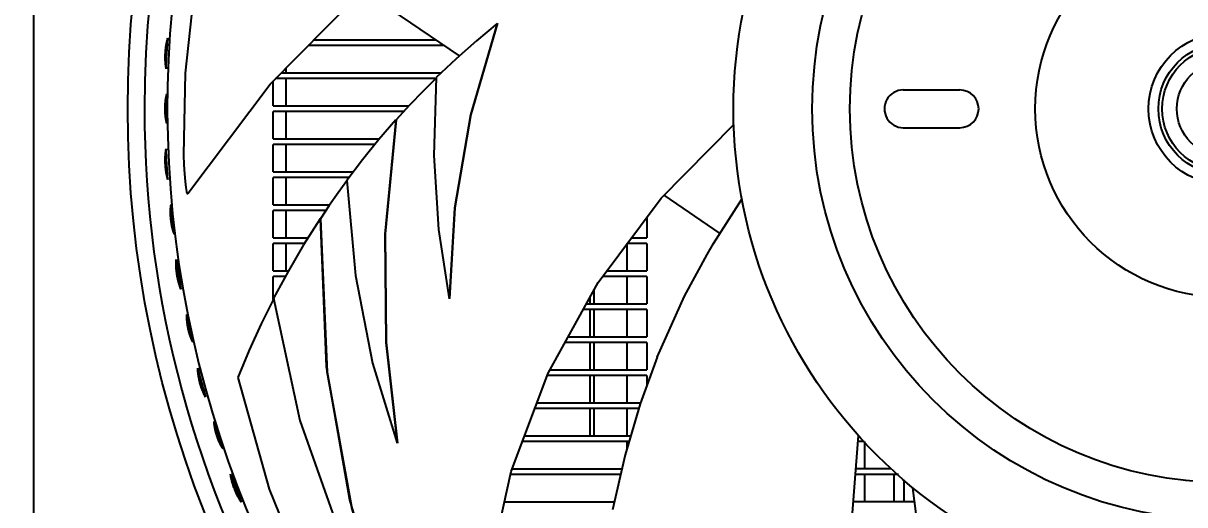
# Model space of a CAD drawing. Header units: millimetres. Extents: x 0 to 841, y 0 to 594.
# Drawn here: x 151.1 to 212.7, y 155.8 to 181.4 of the extents above; entities that cross this region are included whole.
import ezdxf

# ---------------------------------------------------------------- set-up
doc = ezdxf.new("R2010")
doc.units = ezdxf.units.MM
doc.header["$LTSCALE"] = 46.255
doc.layers.get('0').update_dxf_attribs({"linetype": 'CONTINUOUS'})
doc.layers.add('ASSEM_MEM', color=7, linetype='CONTINUOUS')
doc.styles.get("Standard").update_dxf_attribs({"font": 'txt', "width": 0.8})
doc.dimstyles.new('DIMSTYLE_1', dxfattribs={"dimtxt": 3, "dimasz": 2.1, "dimexe": 2, "dimexo": 1, "dimgap": 0.75, "dimtad": 1, "dimzin": 0, "dimdsep": 46, "dimtxsty": 'STANDARD', "dimblk": '_FILLED', "dimblk1": '_FILLED', "dimblk2": '_FILLED', "dimcen": 0.09, "dimazin": 0, "dimtp": 0.01, "dimtm": 0.01, "dimtfac": 1, "dimtofl": 0, "dimtmove": 0, "dimatfit": 3, "dimldrblk": '_FILLED', "dimfxl": 1, "dimtolj": 1, "dimtzin": 0, "dimarcsym": 0})

# ---------------------------------------------------------------- blocks, each defined once
blk = doc.blocks.new('_FILLED')
at = {"color": 0, "linetype": 'BYBLOCK'}
blk.add_solid([(0, 0), (-1, 0.167), (-1, -0.167)], dxfattribs=at)
blk = doc.blocks.new('*D13')
at = {"color": 7, "linetype": 'CONTINUOUS'}
for p, q in [((129.102, 252.79), (102.315, 252.79)), ((104.315, 252.79), (104.315, 183.26)), ((104.315, 113.73), (104.315, 183.26)), ((160.592, 113.73), (102.315, 113.73))]:
    blk.add_line(p, q, dxfattribs=at)
at = {"color": 7, "linetype": 'CONTINUOUS', "xscale": 2.1, "yscale": 2.1, "zscale": 2.1}
for p, rotation in [((104.315, 252.79), 90), ((104.315, 113.73), 270)]:
    blk.add_blockref('_FILLED', p, dxfattribs=dict(at, rotation=rotation))
at = {"color": 7, "linetype": 'CONTINUOUS', "insert": (100.565, 176.22), "char_height": 3, "width": 14.4, "attachment_point": 2, "rotation": 90, "line_spacing_factor": 0.9}
blk.add_mtext('139.06', dxfattribs=at)

msp = doc.modelspace()

# ---------------------------------------------------------------- linework, layer by layer
at = {"color": 7, "linetype": 'CONTINUOUS'}
for p, q in [((166.49, 180.49), (172.979, 180.49)), ((173.419, 180.19), (166.195, 180.19)), ((164.769, 178.74), (173.247, 178.74)), ((165.022, 178.996), (165.022, 178.74)), ((164.347, 176.99), (164.347, 178.311)), ((172.947, 178.44), (164.474, 178.44)), ((165.022, 178.44), (165.022, 176.99)), ((164.347, 176.99), (171.537, 176.99)), ((164.347, 175.24), (164.347, 176.69)), ((171.264, 176.69), (164.347, 176.69)), ((165.022, 176.69), (165.022, 175.24)), ((164.347, 175.24), (169.979, 175.24)), ((164.347, 173.49), (164.347, 174.94)), ((169.734, 174.94), (164.347, 174.94)), ((165.022, 174.94), (165.022, 173.49)), ((164.347, 173.49), (168.59, 173.49)), ((164.347, 171.74), (164.347, 173.19)), ((168.361, 173.19), (164.347, 173.19)), ((165.022, 173.19), (165.022, 171.74)), ((164.347, 171.74), (167.337, 171.74)), ((164.347, 169.99), (164.347, 171.44)), ((167.135, 171.44), (164.347, 171.44)), ((165.022, 171.44), (165.022, 169.99)), ((184.147, 171.077), (184.147, 169.99)), ((164.347, 169.99), (166.186, 169.99)), ((183.332, 169.99), (184.147, 169.99)), ((164.347, 168.24), (164.347, 169.69)), ((165.997, 169.69), (164.347, 169.69)), ((165.022, 169.69), (165.022, 168.24)), ((183.084, 169.69), (183.084, 168.24)), ((184.147, 169.69), (183.107, 169.69)), ((184.147, 169.69), (184.147, 168.24)), ((164.347, 168.24), (165.147, 168.24)), ((182.019, 168.24), (184.147, 168.24)), ((164.347, 166.717), (164.347, 167.94)), ((164.984, 167.94), (164.347, 167.94)), ((184.147, 167.94), (181.794, 167.94)), ((183.084, 167.94), (183.084, 166.49)), ((184.147, 167.94), (184.147, 166.49)), ((181.34, 167.226), (181.34, 166.49)), ((180.936, 166.49), (184.147, 166.49)), ((181.124, 166.833), (181.124, 166.49)), ((184.147, 166.19), (180.771, 166.19)), ((181.124, 166.19), (181.124, 164.74)), ((181.34, 166.19), (181.34, 164.74)), ((183.084, 166.19), (183.084, 164.74)), ((184.147, 166.19), (184.147, 164.74)), ((184.147, 164.44), (179.81, 164.44)), ((179.975, 164.74), (184.147, 164.74)), ((181.124, 164.44), (181.124, 162.99)), ((181.34, 164.44), (181.34, 162.99)), ((183.084, 164.44), (183.084, 162.99)), ((184.147, 164.44), (184.147, 162.99)), ((184.147, 162.69), (178.872, 162.69)), ((179.014, 162.99), (184.147, 162.99)), ((181.124, 162.69), (181.124, 161.24)), ((181.34, 162.69), (181.34, 161.24)), ((183.084, 162.69), (183.084, 161.24)), ((184.147, 162.69), (184.147, 162.142)), ((183.727, 160.94), (178.215, 160.94)), ((178.328, 161.24), (183.82, 161.24)), ((181.124, 160.94), (181.124, 159.49)), ((181.34, 160.94), (181.34, 159.49)), ((183.084, 160.94), (183.084, 159.49)), ((177.671, 159.49), (183.297, 159.49)), ((183.208, 159.19), (177.558, 159.19)), ((183.084, 159.19), (183.084, 158.773)), ((195.678, 159.19), (195.344, 159.19)), ((195.683, 159.19), (195.683, 157.74)), ((177.014, 157.74), (182.828, 157.74)), ((197.107, 157.74), (195.23, 157.74)), ((182.759, 157.44), (176.926, 157.44)), ((197.501, 157.44), (195.207, 157.44)), ((195.683, 157.44), (195.683, 155.99)), ((197.271, 155.99), (197.271, 157.44)), ((197.785, 157.152), (197.785, 155.99)), ((176.606, 155.99), (182.427, 155.99)), ((198.331, 155.99), (195.094, 155.99))]:
    msp.add_line(p, q, dxfattribs=at)
at = {"layer": 'ASSEM_MEM', "color": 7, "linetype": 'CONTINUOUS'}
for p, q in [((151.642, 230), (151.642, 123.679)), ((174.214, 179.648), (169.153, 183.096)), ((158.76, 180.586), (158.656, 180.053)), ((158.726, 180.046), (158.76, 180.586)), ((158.656, 180.053), (158.627, 179.506)), ((158.698, 179.506), (158.726, 180.046)), ((158.627, 179.506), (158.675, 178.965)), ((158.675, 178.965), (158.698, 179.506)), ((174.042, 179.495), (172.991, 178.497)), ((158.71, 177.627), (158.63, 177.105)), ((158.705, 177.102), (158.71, 177.627)), ((197.745, 177.839), (200.745, 177.839)), ((158.63, 177.105), (158.63, 176.573)), ((158.705, 176.577), (158.705, 177.102)), ((158.63, 176.573), (158.71, 176.052)), ((158.71, 176.052), (158.705, 176.577)), ((197.745, 175.839), (200.745, 175.839)), ((158.675, 174.713), (158.627, 174.172)), ((158.698, 174.173), (158.675, 174.713)), ((158.627, 174.172), (158.656, 173.626)), ((158.726, 173.632), (158.698, 174.173)), ((158.656, 173.626), (158.76, 173.092)), ((158.76, 173.092), (158.726, 173.632)), ((159.765, 172.371), (159.81, 172.355)), ((159.81, 172.355), (159.812, 172.356)), ((188.036, 170.232), (185.067, 172.254)), ((158.935, 171.765), (158.91, 171.238)), ((158.91, 171.238), (158.966, 170.709)), ((158.985, 171.243), (158.935, 171.765)), ((159.04, 170.72), (158.985, 171.243)), ((173.96, 171.564), (173.68, 166.766)), ((158.966, 170.709), (159.1, 170.199)), ((159.1, 170.199), (159.04, 170.72)), ((166.848, 171.011), (167.21, 162.867)), ((159.335, 167.684), (159.348, 167.632)), ((159.456, 167.269), (159.432, 167.33)), ((159.806, 165.575), (159.813, 165.527)), ((159.821, 165.47), (159.825, 165.439)), ((159.825, 165.439), (159.83, 165.407)), ((159.942, 164.897), (159.951, 164.863)), ((170.31, 164.448), (170.917, 159.102)), ((160.481, 162.245), (160.465, 162.304)), ((160.47, 162.357), (160.485, 162.3)), ((160.596, 161.942), (160.605, 161.917)), ((161.316, 159.768), (161.324, 159.738)), ((161.324, 159.738), (161.333, 159.704)), ((161.485, 159.247), (161.498, 159.213)), ((161.495, 159.147), (161.485, 159.17)), ((162.449, 156.329), (162.437, 156.353)), ((168.385, 156.103), (170.324, 149.708))]:
    msp.add_line(p, q, dxfattribs=at)
for points in [[(165.543, 199.522), (163.001, 193.92), (161.261, 188.545), (160.192, 183.463), (159.674, 178.729), (159.596, 174.396)], [(159.812, 172.356), (164.179, 178.139), (168.746, 182.784), (173.429, 186.385), (178.29, 189.127), (183.41, 191.116), (188.841, 192.382), (194.309, 192.912)], [(176.238, 181.379), (174.829, 176.53), (173.979, 171.586), (173.696, 166.771)], [(176.219, 181.372), (174.809, 176.517), (173.96, 171.564)], [(176.219, 181.372), (175.119, 180.453), (174.042, 179.495)], [(158.629, 179.781), (158.633, 179.842), (158.636, 179.89), (158.639, 179.929), (158.643, 179.964), (158.646, 179.995), (158.649, 180.025), (158.652, 180.053), (158.655, 180.081), (158.659, 180.108), (158.663, 180.135), (158.666, 180.161), (158.67, 180.188), (158.675, 180.214), (158.679, 180.241), (158.684, 180.268), (158.689, 180.295), (158.694, 180.322), (158.7, 180.35), (158.706, 180.378), (158.712, 180.406), (158.719, 180.435), (158.726, 180.464), (158.734, 180.494), (158.742, 180.524), (158.75, 180.555), (158.76, 180.586)], [(158.632, 179.315), (158.63, 179.341), (158.628, 179.367), (158.627, 179.393), (158.626, 179.419), (158.625, 179.445), (158.625, 179.471), (158.624, 179.497), (158.624, 179.523), (158.623, 179.55), (158.623, 179.579), (158.624, 179.609), (158.624, 179.641), (158.625, 179.678), (158.627, 179.723), (158.629, 179.781)], [(158.675, 178.966), (158.669, 178.997), (158.664, 179.028), (158.659, 179.059), (158.654, 179.089), (158.65, 179.119), (158.647, 179.148), (158.643, 179.177), (158.641, 179.205), (158.638, 179.233), (158.635, 179.261), (158.633, 179.288), (158.632, 179.315)], [(172.998, 178.49), (172.292, 177.783), (171.579, 177.036), (170.872, 176.258)], [(172.991, 178.497), (172.856, 174.356), (173.103, 170.444), (173.68, 166.766)], [(158.642, 177.278), (158.645, 177.303), (158.649, 177.329), (158.652, 177.355), (158.656, 177.381), (158.661, 177.407), (158.665, 177.434), (158.67, 177.461), (158.676, 177.488), (158.682, 177.516), (158.688, 177.543), (158.695, 177.572), (158.702, 177.6), (158.71, 177.629)], [(158.616, 176.841), (158.616, 176.896), (158.617, 176.938), (158.618, 176.973), (158.619, 177.003), (158.621, 177.031), (158.622, 177.057), (158.624, 177.083), (158.625, 177.108), (158.627, 177.132), (158.629, 177.156), (158.631, 177.18), (158.634, 177.205), (158.636, 177.229), (158.639, 177.253), (158.642, 177.278)], [(158.642, 176.403), (158.639, 176.428), (158.636, 176.453), (158.634, 176.477), (158.631, 176.501), (158.629, 176.526), (158.627, 176.55), (158.625, 176.574), (158.624, 176.599), (158.622, 176.624), (158.621, 176.651), (158.619, 176.679), (158.618, 176.709), (158.617, 176.744), (158.616, 176.786), (158.616, 176.841)], [(158.71, 176.054), (158.702, 176.081), (158.695, 176.11), (158.688, 176.138), (158.682, 176.166), (158.676, 176.193), (158.67, 176.221), (158.665, 176.248), (158.661, 176.275), (158.656, 176.301), (158.652, 176.327), (158.648, 176.353), (158.645, 176.378), (158.642, 176.403)], [(170.852, 176.251), (169.954, 175.211), (169.085, 174.14), (168.247, 173.039)], [(170.852, 176.251), (170.255, 170.189), (170.31, 164.448)], [(170.872, 176.258), (170.274, 170.21), (170.327, 164.465), (170.932, 159.108)], [(175.546, 138.094), (175.174, 145.331), (175.687, 151.825), (176.96, 157.594), (178.92, 162.819), (181.564, 167.634), (184.911, 172.094), (188.759, 176.016)], [(158.629, 173.9), (158.626, 173.962), (158.625, 174.01), (158.624, 174.049), (158.623, 174.084), (158.623, 174.116), (158.623, 174.146), (158.623, 174.174), (158.624, 174.202), (158.624, 174.229), (158.625, 174.256), (158.626, 174.283), (158.627, 174.31), (158.629, 174.337), (158.631, 174.363)], [(158.631, 174.363), (158.632, 174.391), (158.635, 174.418), (158.637, 174.446), (158.64, 174.474), (158.643, 174.502), (158.646, 174.531), (158.65, 174.561), (158.654, 174.591), (158.658, 174.621), (158.663, 174.652), (158.669, 174.684), (158.675, 174.716)], [(159.596, 174.396), (159.616, 173.865), (159.643, 173.39), (159.676, 172.984), (159.71, 172.66), (159.742, 172.446), (159.765, 172.371)], [(158.68, 173.437), (158.676, 173.463), (158.671, 173.489), (158.668, 173.515), (158.664, 173.54), (158.66, 173.566), (158.657, 173.592), (158.654, 173.617), (158.65, 173.644), (158.647, 173.671), (158.644, 173.699), (158.642, 173.729), (158.639, 173.761), (158.636, 173.798), (158.632, 173.843), (158.629, 173.9)], [(158.759, 173.094), (158.75, 173.125), (158.742, 173.155), (158.734, 173.185), (158.726, 173.215), (158.719, 173.244), (158.713, 173.273), (158.706, 173.301), (158.701, 173.329), (158.695, 173.356), (158.69, 173.384), (158.685, 173.411), (158.68, 173.437)], [(168.247, 173.039), (168.7, 167.991), (169.618, 163.348), (170.917, 159.102)], [(168.248, 173.021), (167.789, 172.387), (167.315, 171.708), (166.848, 171.011)], [(187.345, 169.111), (187.687, 169.691), (189.193, 172.043)], [(158.903, 171.411), (158.904, 171.436), (158.905, 171.462), (158.906, 171.488), (158.907, 171.514), (158.909, 171.541), (158.91, 171.568), (158.913, 171.595), (158.915, 171.623), (158.918, 171.651), (158.922, 171.68), (158.925, 171.708), (158.93, 171.737), (158.935, 171.767)], [(158.923, 170.973), (158.918, 171.028), (158.914, 171.069), (158.912, 171.104), (158.91, 171.134), (158.908, 171.162), (158.907, 171.188), (158.906, 171.214), (158.905, 171.239), (158.904, 171.263), (158.904, 171.288), (158.903, 171.312), (158.903, 171.336), (158.903, 171.361), (158.903, 171.385), (158.903, 171.411)], [(159.1, 170.198), (159.089, 170.226), (159.078, 170.253), (159.069, 170.28), (159.059, 170.307), (159.051, 170.334), (159.042, 170.361), (159.035, 170.387), (159.027, 170.413), (159.02, 170.439), (159.013, 170.464), (159.007, 170.49), (159.001, 170.515), (158.995, 170.539), (158.989, 170.564), (158.984, 170.588), (158.979, 170.612), (158.974, 170.636), (158.97, 170.66), (158.965, 170.684), (158.961, 170.708), (158.956, 170.732), (158.952, 170.758), (158.948, 170.784), (158.944, 170.811), (158.939, 170.842), (158.935, 170.876), (158.93, 170.918), (158.923, 170.973)], [(166.827, 171.003), (165.952, 169.619), (165.132, 168.214), (164.369, 166.796)], [(166.827, 171.003), (167.157, 163.167), (168.385, 156.103)], [(168.529, 155.588), (167.208, 162.885), (166.848, 171.011)], [(159.199, 168.481), (159.198, 168.507), (159.198, 168.532), (159.197, 168.558), (159.197, 168.584), (159.197, 168.611), (159.197, 168.638), (159.197, 168.665), (159.198, 168.693), (159.199, 168.721), (159.201, 168.75), (159.203, 168.779), (159.205, 168.809), (159.208, 168.838)], [(159.21, 168.84), (159.208, 168.809), (159.207, 168.78), (159.207, 168.751), (159.207, 168.722), (159.207, 168.694), (159.207, 168.666), (159.207, 168.639), (159.208, 168.612), (159.209, 168.586), (159.21, 168.56), (159.211, 168.534), (159.212, 168.508), (159.214, 168.483)], [(184.699, 163.663), (186.153, 166.904), (187.345, 169.111)], [(159.203, 168.406), (159.202, 168.431), (159.201, 168.456), (159.199, 168.481)], [(159.221, 168.219), (159.217, 168.248), (159.214, 168.276), (159.212, 168.303), (159.209, 168.33), (159.207, 168.355), (159.205, 168.381), (159.203, 168.406)], [(159.214, 168.483), (159.216, 168.458), (159.218, 168.433), (159.219, 168.408)], [(159.219, 168.408), (159.222, 168.383), (159.224, 168.358), (159.226, 168.332), (159.229, 168.306), (159.232, 168.279), (159.235, 168.252), (159.239, 168.222), (159.243, 168.19), (159.248, 168.153), (159.254, 168.108), (159.263, 168.052)], [(159.244, 168.046), (159.236, 168.104), (159.229, 168.149), (159.224, 168.186), (159.221, 168.219)], [(159.314, 167.703), (159.307, 167.729), (159.301, 167.755), (159.295, 167.782), (159.289, 167.809), (159.283, 167.838), (159.276, 167.868), (159.27, 167.901), (159.263, 167.939), (159.254, 167.986), (159.244, 168.046)], [(159.263, 168.052), (159.272, 167.991), (159.281, 167.945), (159.288, 167.907), (159.294, 167.874)], [(159.294, 167.874), (159.3, 167.844), (159.306, 167.815), (159.312, 167.788), (159.318, 167.761), (159.323, 167.735), (159.329, 167.709), (159.335, 167.684)], [(159.334, 167.627), (159.327, 167.652), (159.32, 167.678), (159.314, 167.703)], [(159.432, 167.33), (159.421, 167.359), (159.41, 167.387), (159.4, 167.415), (159.391, 167.443), (159.381, 167.47), (159.373, 167.497), (159.364, 167.523), (159.356, 167.549), (159.348, 167.575), (159.341, 167.601), (159.334, 167.627)], [(159.348, 167.632), (159.355, 167.607), (159.362, 167.581), (159.369, 167.555), (159.376, 167.528), (159.384, 167.501), (159.392, 167.474), (159.4, 167.447), (159.409, 167.419), (159.418, 167.391), (159.428, 167.362), (159.438, 167.332), (159.449, 167.303), (159.461, 167.273)], [(164.374, 166.772), (163.714, 165.437), (163.074, 164.03), (162.475, 162.588)], [(164.369, 166.796), (165.765, 160.311), (167.796, 154.563)], [(159.78, 165.577), (159.778, 165.6), (159.776, 165.624), (159.774, 165.648), (159.773, 165.672), (159.772, 165.697), (159.771, 165.722), (159.77, 165.747), (159.77, 165.773), (159.77, 165.799), (159.77, 165.826), (159.771, 165.853), (159.772, 165.88), (159.773, 165.908), (159.775, 165.937)], [(159.784, 165.937), (159.784, 165.9), (159.784, 165.867), (159.785, 165.836), (159.786, 165.808), (159.788, 165.782), (159.789, 165.758), (159.79, 165.737), (159.792, 165.717), (159.794, 165.698), (159.795, 165.682), (159.796, 165.666), (159.798, 165.652), (159.8, 165.632), (159.803, 165.602), (159.806, 165.575)], [(159.784, 165.53), (159.782, 165.553), (159.78, 165.577)], [(159.811, 165.332), (159.807, 165.36), (159.803, 165.386), (159.799, 165.412), (159.796, 165.436), (159.792, 165.46), (159.79, 165.483), (159.787, 165.507), (159.784, 165.53)], [(159.842, 165.169), (159.831, 165.225), (159.823, 165.267), (159.817, 165.302), (159.811, 165.332)], [(159.813, 165.527), (159.815, 165.506), (159.821, 165.47)], [(159.83, 165.407), (159.835, 165.378), (159.84, 165.35), (159.845, 165.324), (159.849, 165.298), (159.854, 165.273), (159.863, 165.23), (159.874, 165.176)], [(159.932, 164.83), (159.924, 164.852), (159.917, 164.876), (159.91, 164.899), (159.903, 164.923), (159.896, 164.949), (159.889, 164.975), (159.882, 165.003), (159.874, 165.033), (159.865, 165.069), (159.855, 165.112), (159.842, 165.169)], [(159.874, 165.176), (159.885, 165.122), (159.895, 165.079), (159.901, 165.053), (159.908, 165.027), (159.915, 165)], [(159.915, 165), (159.922, 164.972), (159.929, 164.942), (159.933, 164.927), (159.942, 164.897)], [(160.088, 164.465), (160.075, 164.487), (160.063, 164.51), (160.051, 164.533), (160.039, 164.556), (160.028, 164.579), (160.018, 164.602), (160.008, 164.625), (159.998, 164.648), (159.989, 164.671), (159.98, 164.694), (159.971, 164.716), (159.963, 164.739), (159.955, 164.762), (159.947, 164.784), (159.939, 164.807), (159.932, 164.83)], [(159.951, 164.863), (159.957, 164.843), (159.963, 164.822)], [(159.963, 164.822), (159.97, 164.799), (159.978, 164.773), (159.987, 164.745), (159.995, 164.719), (160.004, 164.692)], [(160.004, 164.692), (160.009, 164.676), (160.015, 164.659), (160.022, 164.641), (160.029, 164.622), (160.037, 164.6), (160.045, 164.577), (160.055, 164.552), (160.066, 164.525), (160.078, 164.496), (160.091, 164.466)], [(184.699, 163.663), (183.8, 161.184), (182.999, 158.488), (182.329, 155.565)], [(160.375, 162.735), (160.371, 162.762), (160.367, 162.789), (160.364, 162.817), (160.361, 162.845), (160.358, 162.873), (160.355, 162.901), (160.353, 162.93), (160.351, 162.96), (160.35, 162.989), (160.348, 163.02), (160.347, 163.051), (160.346, 163.086)], [(160.35, 163.079), (160.352, 163.052), (160.354, 163.022), (160.356, 162.993), (160.359, 162.965), (160.362, 162.937), (160.365, 162.909), (160.368, 162.882), (160.372, 162.855), (160.375, 162.829), (160.379, 162.804), (160.383, 162.778), (160.387, 162.753), (160.391, 162.728)], [(160.387, 162.655), (160.383, 162.682), (160.379, 162.709), (160.375, 162.735)], [(160.428, 162.451), (160.42, 162.485), (160.414, 162.516), (160.408, 162.546), (160.402, 162.574), (160.397, 162.602), (160.392, 162.629), (160.387, 162.655)], [(160.391, 162.728), (160.395, 162.703), (160.4, 162.679), (160.404, 162.654)], [(160.404, 162.654), (160.409, 162.629), (160.414, 162.605), (160.419, 162.58), (160.424, 162.554), (160.43, 162.527), (160.436, 162.5), (160.443, 162.471), (160.45, 162.439), (160.459, 162.402), (160.47, 162.357)], [(162.475, 162.588), (164.128, 156.663), (166.25, 151.427), (168.697, 146.846), (171.344, 142.887), (174.069, 139.518)], [(167.21, 162.867), (168.536, 155.558), (170.377, 149.725)], [(160.465, 162.304), (160.448, 162.366), (160.437, 162.413), (160.428, 162.451)], [(160.578, 161.944), (160.569, 161.969), (160.56, 161.994), (160.551, 162.019), (160.543, 162.045), (160.534, 162.072), (160.525, 162.1), (160.515, 162.129), (160.505, 162.162), (160.494, 162.199), (160.481, 162.245)], [(160.485, 162.3), (160.501, 162.241), (160.514, 162.196), (160.525, 162.159), (160.535, 162.127)], [(160.535, 162.127), (160.544, 162.097), (160.553, 162.07), (160.562, 162.043), (160.57, 162.017), (160.579, 161.992), (160.587, 161.967), (160.596, 161.942)], [(160.597, 161.895), (160.588, 161.919), (160.578, 161.944)], [(160.757, 161.551), (160.742, 161.577), (160.727, 161.606), (160.713, 161.634), (160.699, 161.662), (160.686, 161.689), (160.673, 161.716), (160.661, 161.743), (160.649, 161.769), (160.638, 161.794), (160.627, 161.82), (160.617, 161.845), (160.607, 161.87), (160.597, 161.895)], [(160.605, 161.917), (160.614, 161.892), (160.623, 161.868), (160.633, 161.843), (160.642, 161.818), (160.652, 161.792), (160.663, 161.767), (160.674, 161.741), (160.685, 161.714), (160.696, 161.688), (160.708, 161.661), (160.721, 161.634), (160.734, 161.606), (160.748, 161.578), (160.764, 161.545)], [(161.258, 159.892), (161.254, 159.915), (161.25, 159.938), (161.246, 159.962), (161.242, 159.986), (161.238, 160.01), (161.235, 160.035), (161.231, 160.06), (161.228, 160.085), (161.225, 160.112), (161.223, 160.138), (161.221, 160.166), (161.219, 160.193), (161.217, 160.222), (161.216, 160.251)], [(161.224, 160.251), (161.228, 160.214), (161.232, 160.18), (161.237, 160.149), (161.241, 160.12), (161.245, 160.094), (161.249, 160.07), (161.253, 160.048), (161.257, 160.028), (161.26, 160.01), (161.264, 159.993), (161.267, 159.977), (161.272, 159.95)], [(161.268, 159.847), (161.263, 159.87), (161.258, 159.892)], [(161.312, 159.664), (161.306, 159.689), (161.299, 159.713), (161.293, 159.736), (161.288, 159.758), (161.283, 159.781), (161.277, 159.803), (161.272, 159.825), (161.268, 159.847)], [(161.272, 159.95), (161.277, 159.93), (161.284, 159.9)], [(161.284, 159.9), (161.29, 159.872), (161.296, 159.847)], [(161.296, 159.847), (161.301, 159.825), (161.307, 159.804), (161.316, 159.768)], [(161.365, 159.488), (161.35, 159.537), (161.337, 159.576), (161.328, 159.609), (161.32, 159.638), (161.312, 159.664)], [(161.333, 159.704), (161.342, 159.674), (161.35, 159.645), (161.358, 159.618), (161.366, 159.59), (161.378, 159.551), (161.396, 159.497)], [(161.485, 159.17), (161.475, 159.193), (161.465, 159.217), (161.455, 159.241), (161.445, 159.266), (161.435, 159.292), (161.424, 159.32), (161.413, 159.35), (161.4, 159.385), (161.385, 159.429), (161.365, 159.488)], [(161.396, 159.497), (161.415, 159.439), (161.429, 159.398), (161.439, 159.37), (161.449, 159.341), (161.461, 159.311)], [(209.622, 121.962), (204.684, 127.266), (200.904, 132.571), (198.171, 137.808), (196.314, 143.071), (195.244, 148.458), (194.941, 154.027), (195.368, 159.504)], [(161.461, 159.311), (161.473, 159.279), (161.485, 159.247)], [(161.685, 158.808), (161.667, 158.835), (161.652, 158.857), (161.637, 158.88), (161.623, 158.902), (161.61, 158.924), (161.597, 158.947), (161.584, 158.969), (161.572, 158.991), (161.56, 159.013), (161.548, 159.036), (161.537, 159.058), (161.526, 159.08), (161.516, 159.102), (161.505, 159.125), (161.495, 159.147)], [(161.498, 159.213), (161.506, 159.194), (161.515, 159.172)], [(161.515, 159.172), (161.524, 159.149), (161.535, 159.123)], [(161.535, 159.123), (161.548, 159.095), (161.56, 159.066), (161.572, 159.04)], [(161.572, 159.04), (161.579, 159.025), (161.587, 159.009), (161.595, 158.991), (161.604, 158.972), (161.615, 158.951), (161.626, 158.928), (161.639, 158.903), (161.653, 158.876), (161.669, 158.847), (161.69, 158.811)], [(162.086, 157.468), (162.092, 157.435), (162.097, 157.405), (162.103, 157.376), (162.109, 157.348), (162.115, 157.32), (162.121, 157.293), (162.127, 157.267), (162.133, 157.241), (162.14, 157.215), (162.146, 157.19), (162.153, 157.165), (162.159, 157.14), (162.166, 157.116)], [(162.152, 157.111), (162.146, 157.135), (162.14, 157.16), (162.134, 157.186), (162.128, 157.211), (162.123, 157.237), (162.117, 157.264), (162.112, 157.291), (162.107, 157.318), (162.102, 157.346), (162.097, 157.375), (162.093, 157.404), (162.089, 157.434), (162.087, 157.461)], [(162.165, 157.062), (162.159, 157.086), (162.152, 157.111)], [(162.218, 156.887), (162.209, 156.914), (162.201, 156.94), (162.193, 156.965), (162.186, 156.989), (162.179, 157.014), (162.172, 157.038), (162.165, 157.062)], [(162.166, 157.116), (162.173, 157.092), (162.18, 157.068), (162.187, 157.044)], [(162.187, 157.044), (162.194, 157.02), (162.202, 156.996), (162.209, 156.972), (162.217, 156.947), (162.226, 156.922), (162.234, 156.895), (162.244, 156.867), (162.255, 156.837), (162.267, 156.802), (162.282, 156.761), (162.302, 156.708)], [(162.286, 156.697), (162.266, 156.751), (162.25, 156.793), (162.238, 156.828), (162.227, 156.859), (162.218, 156.887)], [(162.437, 156.353), (162.425, 156.376), (162.414, 156.4), (162.402, 156.424), (162.391, 156.449), (162.379, 156.475), (162.367, 156.501), (162.354, 156.53), (162.341, 156.561), (162.326, 156.596), (162.309, 156.64), (162.286, 156.697)], [(162.302, 156.708), (162.324, 156.651), (162.342, 156.607), (162.357, 156.572), (162.37, 156.541)], [(162.37, 156.541), (162.382, 156.512), (162.394, 156.486), (162.405, 156.46), (162.416, 156.435), (162.427, 156.411), (162.439, 156.387), (162.45, 156.363), (162.461, 156.34)], [(198.721, 153.321), (198.613, 153.969), (198.254, 156.74)], [(162.654, 155.983), (162.618, 156.037), (162.601, 156.062), (162.585, 156.088), (162.57, 156.113), (162.554, 156.138), (162.54, 156.163), (162.526, 156.187), (162.512, 156.211), (162.499, 156.235), (162.486, 156.259), (162.473, 156.282), (162.461, 156.306), (162.449, 156.329)], [(162.461, 156.34), (162.473, 156.316), (162.485, 156.292), (162.497, 156.268), (162.509, 156.244), (162.522, 156.22), (162.535, 156.195), (162.549, 156.17), (162.563, 156.145), (162.577, 156.119), (162.592, 156.093), (162.608, 156.067), (162.624, 156.041), (162.641, 156.014), (162.659, 155.986)]]:
    msp.add_lwpolyline(points, dxfattribs=at)
for centre, radius in [((214.752, 176.84), 58.115), ((214.746, 176.839), 26), ((214.745, 176.839), 21.825), ((214.745, 176.839), 19.825), ((214.745, 176.839), 10), ((214.745, 176.839), 4), ((214.745, 176.839), 3.475), ((214.745, 176.839), 3.275), ((214.745, 176.839), 2.5)]:
    msp.add_circle(centre, radius, dxfattribs=at)
for centre, radius, start, end in [((214.745, 176.839), 57.224, 359.99997, 179.99997), ((214.747, 176.839), 56, 338.63326, 158.63302), ((214.747, 176.839), 56, 158.63326, 248.63302), ((197.745, 176.839), 1, 89.99997, 269.99997), ((200.745, 176.839), 1, 269.99997, 89.99997), ((214.745, 176.839), 57.223, 179.99997, 359.99997), ((214.746, 176.839), 56.112, 188.19581, 189.81734), ((214.747, 176.839), 56.042, 191.21614, 192.75959), ((214.746, 176.839), 56.112, 194.19581, 195.81887), ((214.747, 176.839), 56.042, 197.2162, 198.75959), ((214.746, 176.839), 56.112, 200.19581, 201.81887), ((214.747, 176.839), 56, 248.63326, 338.63302)]:
    msp.add_arc(centre, radius, start, end, dxfattribs=at)

# ---------------------------------------------------------------- dimensions: what is measured, and where the dimension line sits
at = {"color": 7, "linetype": 'CONTINUOUS'}
dim = msp.add_linear_dim(base=(104.315, 252.79), p1=(161.592, 113.73), p2=(130.102, 252.79), angle=90, dimstyle='DIMSTYLE_1', dxfattribs=at)
dim.commit()
dim.dimension.update_dxf_attribs({"geometry": '*D13', "text_midpoint": (104.315, 176.52), "dimtype": 160})

doc.saveas('drawing.dxf')
